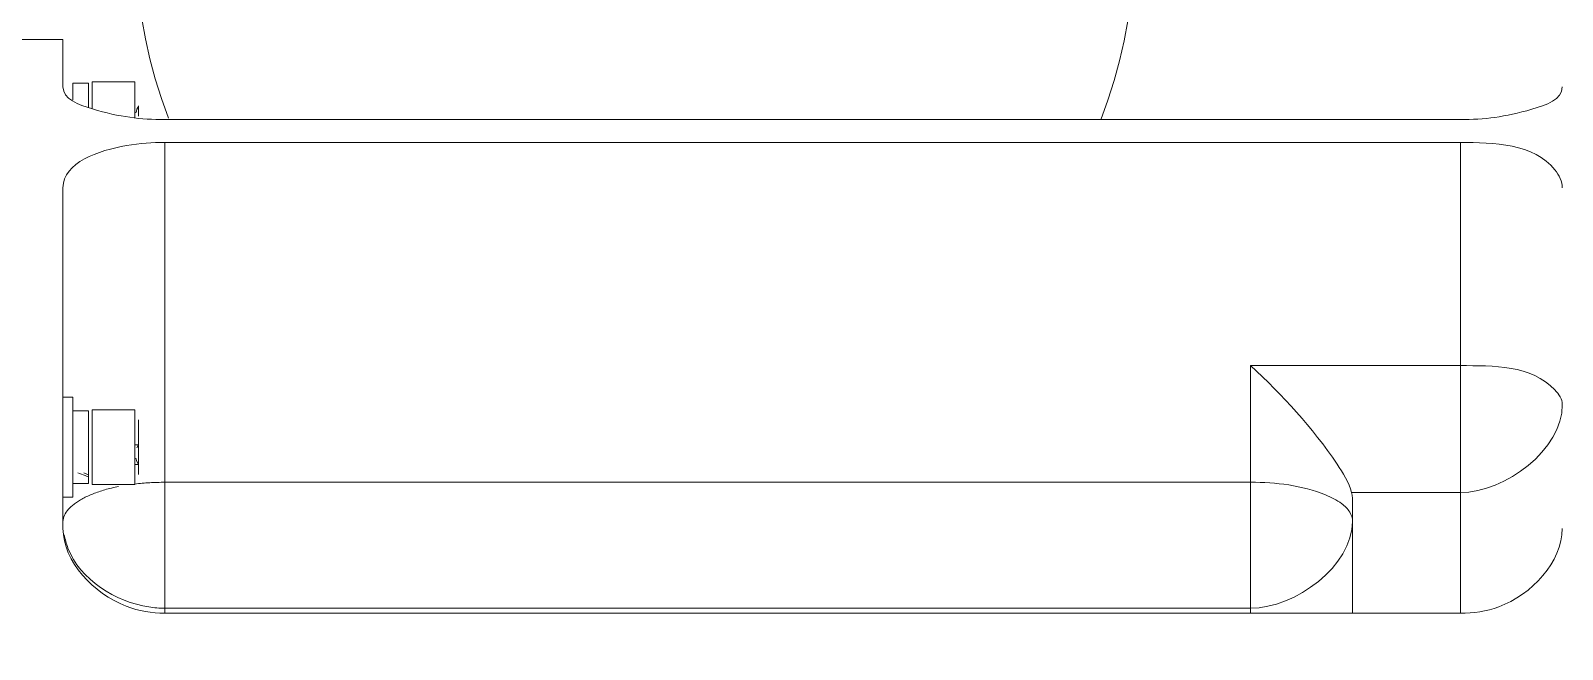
# Model space of a CAD drawing. Header units: centimetres. Extents: x 405464 to 563355, y 50011 to 66875.
# Drawn here: x 512068.61 to 512088.08, y 53209.86 to 53217.72 of the extents above; entities that cross this region are included whole.
import ezdxf

# ---------------------------------------------------------------- set-up
doc = ezdxf.new("R2010")
doc.units = ezdxf.units.CM
doc.linetypes.add('DASHED2', pattern=[9.525, 6.35, -3.175])
doc.layers.get('0').update_dxf_attribs({"lineweight": 9})
doc.layers.add('0-KRCN-MİMARİ-220526', color=8, linetype='Continuous', lineweight=9)
doc.layers.add('03__ASM_ALL_CURVES', color=7, linetype='Continuous')
doc.layers.add('DV_alçıpanel_duvar_yeni', color=1, linetype='Continuous', lineweight=20, true_color=0xff0000)

# ---------------------------------------------------------------- blocks, each defined once
blk = doc.blocks.new('A$C64829d13')
at = {"color": 8, "linetype": 'Continuous'}
for p, q in [((152.9426, 87.3668), (155.0837, 87.3668)), ((152.9426, 86.5891), (152.9426, 87.3668)), ((153.1209, 87.3668), (153.1209, 87.1794)), ((153.2893, 86.9578), (153.2893, 87.3668)), ((155.0837, 87.3668), (155.0837, 86.5891)), ((155.0837, 87.3585), (153.2893, 87.3585)), ((155.2521, 86.6641), (155.2521, 87.2267)), ((153.1224, 87.1675), (152.9426, 87.1675)), ((155.2356, 87.175), (155.2521, 87.175)), ((155.2356, 87.0099), (155.2356, 87.175)), ((153.2893, 87.1505), (155.0837, 87.1505)), ((155.1273, 87.1374), (155.1273, 87.0475)), ((155.1335, 87.1544), (155.2037, 87.1544)), ((155.1335, 87.1544), (155.1335, 87.0306)), ((155.2037, 87.0306), (155.2037, 87.1544)), ((155.2356, 87.1524), (155.2098, 87.1524)), ((155.2098, 87.1524), (155.2098, 87.0325)), ((155.2119, 87.1408), (155.2098, 87.1415)), ((155.2098, 87.138), (155.2178, 87.1349)), ((155.2157, 87.1394), (155.2119, 87.1408)), ((155.1335, 87.1213), (155.1273, 87.1213)), ((155.1299, 87.0938), (155.1273, 87.0885)), ((155.1273, 87.0885), (155.1335, 87.0885)), ((155.2356, 87.0325), (155.2098, 87.0325)), ((155.1335, 87.0306), (155.2037, 87.0306)), ((155.2356, 87.0099), (155.2521, 87.0099)), ((152.9426, 86.9578), (153.2893, 86.9578)), ((155.0837, 86.5891), (152.9426, 86.5891)), ((152.9426, 86.5512), (155.0837, 86.5512)), ((155.1273, 86.5286), (155.1273, 86.5455)), ((155.1286, 86.5314), (155.1273, 86.5286)), ((155.1335, 86.5485), (155.1335, 86.489)), ((155.2037, 86.5337), (155.2037, 86.489)), ((155.2098, 86.4909), (155.2098, 86.5313)), ((155.2356, 86.4909), (155.2356, 86.5188)), ((155.1335, 86.489), (155.2037, 86.489)), ((155.2356, 86.4909), (155.2098, 86.4909)), ((155.2521, 86.4189), (155.2521, 86.4973)), ((155.4733, 86.4188), (155.2521, 86.4188))]:
    blk.add_line(p, q, dxfattribs=at)
for points in [[(153.1209, 87.1794), (153.1209, 87.1774), (153.121, 87.1754), (153.1213, 87.1734), (153.1216, 87.1715), (153.122, 87.1695), (153.1224, 87.1675)], [(155.2277, 87.1349), (155.2247, 87.1361), (155.2217, 87.1372), (155.2187, 87.1384), (155.2157, 87.1394)], [(155.1273, 87.1213), (155.1299, 87.116), (155.1315, 87.1106)], [(155.1315, 86.5401), (155.1307, 86.5371), (155.1298, 86.5342), (155.1286, 86.5314)]]:
    blk.add_lwpolyline(points, dxfattribs=at)
for centre, radius, start, end in [((155.1243, 87.2141), 0.1279, 10.4866, 20.6954), ((154.3069, 86.2537), 0.8255, 158.8357, 20.9512)]:
    blk.add_arc(centre, radius, start, end, dxfattribs=at)
for points, knots in [([(152.9426, 87.3668), (152.9211, 87.3668), (152.8448, 87.3569), (152.7742, 87.2822), (152.7742, 87.2267)], [0, 0, 0, 0, 0.278634, 1, 1, 1, 1]), ([(155.2521, 87.2267), (155.2521, 87.2819), (155.1811, 87.3549), (155.1054, 87.3668), (155.0837, 87.3668)], [0, 0, 0, 0, 0.717944, 1, 1, 1, 1]), ([(155.11, 87.3565), (155.1056, 87.3572), (155.0969, 87.3582), (155.0881, 87.3585), (155.0837, 87.3585)], [0, 0, 0, 0, 0.502054, 1, 1, 1, 1]), ([(153.1209, 87.215), (153.1209, 87.2097), (153.125, 87.1979), (153.1338, 87.1896), (153.1391, 87.1857)], [0, 0, 0, 0, 0.44168, 1, 1, 1, 1]), ([(155.2432, 87.1951), (155.2458, 87.1981), (155.2502, 87.2042), (155.2521, 87.2115), (155.2521, 87.215)], [0, 0, 0, 0, 0.53764, 1, 1, 1, 1]), ([(153.1391, 87.1857), (153.1471, 87.1796), (153.1942, 87.1566), (153.2475, 87.1505), (153.2893, 87.1505)], [0, 0, 0, 0, 0.193703, 1, 1, 1, 1]), ([(155.2193, 87.1773), (155.2217, 87.1786), (155.2264, 87.1813), (155.2309, 87.1843), (155.2329, 87.1859)], [0, 0, 0, 0, 0.51815, 1, 1, 1, 1]), ([(155.2329, 87.1859), (155.2349, 87.1873), (155.2385, 87.1902), (155.2417, 87.1935), (155.2432, 87.1951)], [0, 0, 0, 0, 0.521199, 1, 1, 1, 1]), ([(153.2893, 86.9578), (153.2363, 87.0067), (153.1753, 87.0727), (153.127, 87.1505), (153.1224, 87.1675)], [0, 0, 0, 0, 0.80364, 1, 1, 1, 1]), ([(155.1602, 87.1575), (155.1641, 87.1582), (155.1716, 87.1599), (155.1791, 87.1618), (155.1827, 87.1628)], [0, 0, 0, 0, 0.509653, 1, 1, 1, 1]), ([(155.1827, 87.1628), (155.1861, 87.1638), (155.1928, 87.1659), (155.1993, 87.1682), (155.2025, 87.1695)], [0, 0, 0, 0, 0.512568, 1, 1, 1, 1]), ([(155.2025, 87.1695), (155.2054, 87.1707), (155.2111, 87.1731), (155.2167, 87.1758), (155.2193, 87.1773)], [0, 0, 0, 0, 0.515127, 1, 1, 1, 1]), ([(155.0837, 87.1505), (155.0921, 87.1505), (155.1087, 87.151), (155.1253, 87.1524), (155.1335, 87.1534)], [0, 0, 0, 0, 0.502559, 1, 1, 1, 1]), ([(152.7742, 87.0222), (152.7742, 87.0131), (152.8143, 86.9563), (152.8888, 86.9578), (152.9426, 86.9578)], [0, 0, 0, 0, 0.14448, 1, 1, 1, 1]), ([(152.7742, 86.6641), (152.7742, 86.6534), (152.8073, 86.5908), (152.8884, 86.5891), (152.9426, 86.5891)], [0, 0, 0, 0, 0.164956, 1, 1, 1, 1]), ([(155.0837, 86.5891), (155.1049, 86.5891), (155.1626, 86.592), (155.2521, 86.6221), (155.2521, 86.6641)], [0, 0, 0, 0, 0.335734, 1, 1, 1, 1]), ([(152.9426, 86.5512), (152.9028, 86.5512), (152.8521, 86.5452), (152.7742, 86.5181), (152.7742, 86.4973)], [0, 0, 0, 0, 0.656499, 1, 1, 1, 1]), ([(155.2521, 86.4973), (155.2521, 86.5176), (155.1749, 86.5452), (155.1241, 86.5512), (155.0837, 86.5512)], [0, 0, 0, 0, 0.334027, 1, 1, 1, 1])]:
    blk.add_open_spline(points, degree=3, knots=knots, dxfattribs=at)
for points in [[(153.2893, 87.3585), (153.2155, 87.3585), (153.1209, 87.2887), (153.1209, 87.215)], [(155.2439, 87.2593), (155.2244, 87.3109), (155.1646, 87.3484), (155.11, 87.3565)], [(152.9426, 87.1675), (152.8684, 87.1675), (152.7742, 87.0964), (152.7742, 87.0222)]]:
    blk.add_open_spline(points, degree=3, dxfattribs=at)
at = {"layer": '03__ASM_ALL_CURVES', "color": 8, "linetype": 'DASHED2', "ltscale": 10}
blk.add_circle((153.4, 131.3), 45.5, dxfattribs=at)
blk.add_arc((153.4, 45.5), 45.5, 109.45227, 22.04551, dxfattribs=at)
blk = doc.blocks.new('A$C9e52caec')
at = {"layer": 'DV_alçıpanel_duvar_yeni', "color": 8, "xscale": 7.692307692308199, "yscale": 7.692307692308199, "zscale": 7.692307692308199, "rotation": 180}
blk.add_blockref('A$C64829d13', (8905, 1620), dxfattribs=at)

msp = doc.modelspace()

# ---------------------------------------------------------------- block references
at = {"layer": '0-KRCN-MİMARİ-220526', "rotation": 359.999999999997}
msp.add_blockref('A$C9e52caec', (504358.269, 52262.368, 73.999), dxfattribs=at)

doc.saveas('drawing.dxf')
